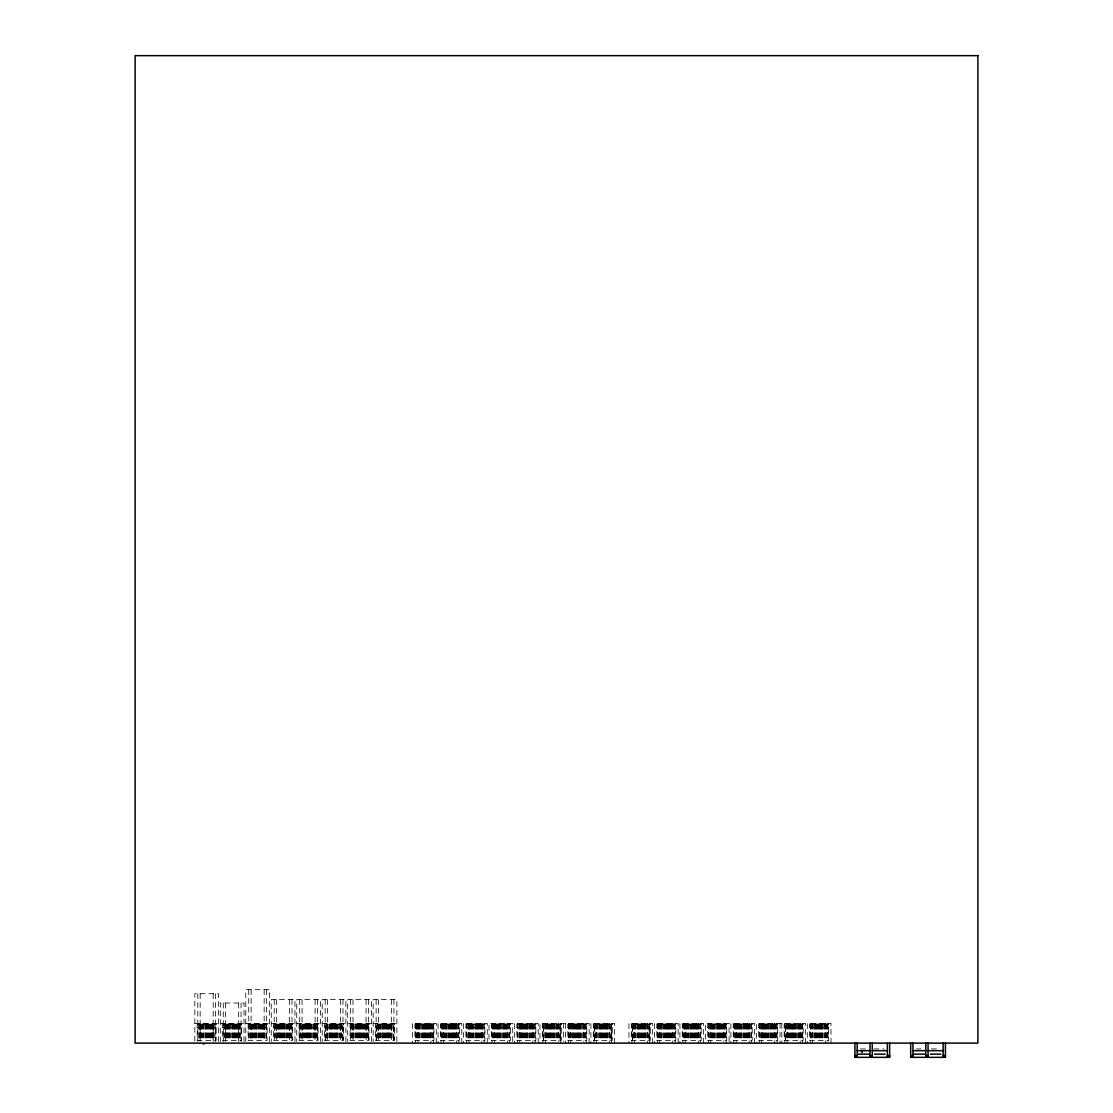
<?xml version="1.0" encoding="UTF-8"?>
<svg xmlns="http://www.w3.org/2000/svg" width="1113" height="1113" viewBox="0 0 1113 1113"><rect width="100%" height="100%" fill="white"/><g stroke="black" fill="none" stroke-linecap="round" stroke-linejoin="round"><path stroke-width="0.75" stroke-dasharray="5 3.75" d="M194.831 1023.376L218.524 1023.376M220.304 1023.376L244.011 1023.376M245.778 1023.376L269.485 1023.376M271.266 1023.376L294.959 1023.376M296.74 1023.376L320.433 1023.376M322.214 1023.376L371.394 1023.376M373.161 1023.376L396.868 1023.376M197.196 1027.619L216.159 1027.619M222.67 1027.619L241.632 1027.619M248.157 1027.619L267.106 1027.619M273.631 1027.619L292.594 1027.619M299.105 1027.619L318.068 1027.619M324.579 1027.619L343.541 1027.619M350.066 1027.619L369.015 1027.619M375.54 1027.619L394.503 1027.619M414.954 1027.619L433.917 1027.619M440.428 1027.619L459.391 1027.619M465.916 1027.619L484.865 1027.619M491.389 1027.619L510.352 1027.619M516.863 1027.619L535.826 1027.619M542.337 1027.619L561.3 1027.619M567.811 1027.619L586.774 1027.619M593.299 1027.619L612.247 1027.619M631.335 1027.619L650.298 1027.619M656.809 1027.619L675.772 1027.619M682.283 1027.619L701.246 1027.619M707.757 1027.619L726.719 1027.619M733.244 1027.619L752.193 1027.619M758.718 1027.619L777.681 1027.619M784.192 1027.619L803.155 1027.619M809.666 1027.619L828.629 1027.619M860.391 1048.933L868.404 1048.933M873.955 1048.933L884.028 1048.933M916.152 1048.933L924.166 1048.933M931.4 1048.933L939.789 1048.933M830.994 1043.118L830.994 1023.376L807.301 1023.376L807.301 1043.118M828.03 1023.376L828.03 1041.476M827.543 1024.127L827.543 1040.391M827.446 1024.127L827.446 1040.391M826.361 1024.127L826.361 1040.391M826.152 1024.127L826.152 1040.391M825.665 1023.376L825.665 1043.118M825.178 1024.127L825.178 1040.391M824.97 1024.127L824.97 1040.391M823.996 1024.127L823.996 1040.391M822.813 1024.127L822.813 1040.391M822.604 1024.127L822.604 1040.391M821.617 1024.127L821.617 1040.391M821.422 1024.127L821.422 1040.391M820.434 1024.127L820.434 1040.391M820.225 1024.127L820.225 1040.391M819.251 1024.127L819.251 1040.391M819.043 1024.127L819.043 1040.391M818.069 1024.127L818.069 1040.391M817.86 1024.127L817.86 1040.391M816.886 1024.127L816.886 1040.391M816.678 1024.127L816.678 1040.391M815.704 1024.127L815.704 1040.391M815.495 1024.127L815.495 1040.391M814.507 1024.127L814.507 1040.391M814.313 1024.127L814.313 1040.391M813.325 1024.127L813.116 1040.391M812.629 1023.376L812.629 1043.118M812.142 1024.127L812.142 1040.391M811.934 1024.127L811.934 1040.391M810.848 1024.127L810.848 1040.391M810.751 1024.127L810.751 1040.391M810.264 1023.376L810.264 1043.118M805.52 1043.118L805.52 1023.376L756.353 1023.376L756.353 1043.118M802.556 1023.376L802.556 1043.118M802.07 1024.127L802.07 1040.391M801.972 1024.127L801.972 1040.391M800.887 1024.127L800.887 1040.391M800.678 1024.127L800.678 1040.391M800.191 1023.376L800.191 1043.118M799.704 1024.127L799.704 1040.391M799.496 1024.127L799.496 1040.391M798.522 1024.127L798.522 1040.391M798.313 1024.127L798.313 1040.391M797.325 1024.127L797.325 1040.391M796.143 1024.127L796.143 1040.391M795.934 1024.127L795.934 1040.391M794.96 1024.127L794.96 1040.391M794.752 1024.127L794.752 1040.391M793.778 1024.127L793.778 1040.391M793.569 1024.127L793.569 1040.391M792.595 1024.127L792.595 1040.391M792.386 1024.127L792.386 1040.391M791.413 1024.127L791.413 1040.391M791.204 1024.127L791.204 1040.391M790.216 1024.127L790.216 1040.391M790.021 1024.127L790.021 1040.391M789.034 1024.127L789.034 1040.391M788.825 1024.127L788.825 1040.391M787.851 1024.127L787.851 1040.391M787.642 1024.127L787.642 1040.391M787.155 1023.376L787.155 1043.118M786.46 1024.127L786.668 1040.391M784.79 1023.376L784.79 1043.118M781.827 1023.376L781.827 1043.118M780.046 1023.376L780.046 1043.118M777.083 1023.376L777.083 1043.118M776.484 1024.127L776.484 1040.391M775.413 1024.127L775.413 1040.391M775.205 1024.127L775.205 1040.391M774.718 1023.376L774.718 1043.118M774.231 1024.127L774.231 1040.391M774.022 1024.127L774.022 1040.391M773.034 1024.127L773.034 1040.391M772.839 1024.127L772.839 1040.391M771.852 1024.127L771.852 1040.391M771.643 1024.127L771.643 1040.391M770.669 1024.127L770.669 1040.391M770.46 1024.127L770.46 1040.391M769.486 1024.127L769.278 1040.391M768.304 1024.127L768.304 1040.391M768.095 1024.127L768.095 1040.391M767.107 1024.127L767.107 1040.391M766.913 1024.127L766.913 1040.391M765.925 1024.127L765.925 1040.391M765.73 1024.127L765.73 1040.391M764.742 1024.127L764.742 1040.391M764.534 1024.127L764.534 1040.391M763.56 1024.127L763.56 1040.391M763.351 1024.127L763.351 1040.391M762.377 1024.127L762.377 1040.391M762.168 1024.127L762.168 1040.391M761.682 1023.376L761.682 1043.118M761.195 1024.127L761.195 1040.391M760.986 1024.127L760.986 1040.391M759.901 1024.127L759.901 1040.391M759.303 1023.376L759.303 1043.118M754.572 1043.118L754.572 1023.376L730.865 1023.376L730.865 1043.118M751.609 1023.376L751.609 1043.118M751.011 1024.127L751.122 1040.391M749.925 1024.127L749.925 1040.391M749.731 1024.127L749.731 1040.391M749.244 1023.376L749.244 1043.118M748.743 1024.127L748.743 1040.391M748.548 1024.127L748.548 1040.391M747.56 1024.127L747.56 1040.391M747.352 1024.127L747.352 1040.391M746.378 1024.127L746.378 1040.391M746.169 1024.127L746.169 1040.391M745.195 1024.127L745.195 1040.391M744.987 1024.127L744.987 1040.391M744.013 1024.127L744.013 1040.391M743.804 1024.127L743.804 1040.391M742.816 1024.127L742.816 1040.391M741.634 1024.127L741.634 1040.391M741.425 1024.127L741.425 1040.391M740.451 1024.127L740.451 1040.391M740.242 1024.127L740.242 1040.391M739.269 1024.127L739.269 1040.391M739.06 1024.127L739.06 1040.391M738.086 1024.127L738.086 1040.391M737.877 1024.127L737.877 1040.391M736.903 1024.127L736.903 1040.391M736.695 1024.127L736.695 1040.391M736.208 1023.376L736.208 1043.118M735.707 1024.127L735.707 1040.391M735.512 1024.127L735.512 1040.391M734.427 1024.127L734.316 1040.391M733.829 1023.376L733.829 1043.118M729.098 1041.476L729.098 1023.376L705.392 1023.376L705.392 1043.118M726.135 1023.376L726.135 1043.118M725.537 1024.127L725.537 1040.391M724.452 1024.127L724.452 1040.391M724.243 1024.127L724.243 1040.391M723.756 1023.376L723.756 1041.476M723.269 1024.127L723.269 1040.391M723.06 1024.127L723.06 1040.391M722.087 1024.127L722.087 1040.391M721.878 1024.127L721.878 1040.391M720.904 1024.127L720.904 1040.391M720.695 1024.127L720.695 1040.391M719.721 1024.127L719.721 1040.391M719.513 1024.127L719.513 1040.391M718.525 1024.127L718.525 1040.391M718.33 1024.127L718.33 1040.391M717.342 1024.127L717.342 1040.391M717.134 1024.127L717.134 1040.391M716.16 1024.127L716.16 1040.391M714.977 1024.127L714.977 1040.391M714.769 1024.127L714.769 1040.391M713.795 1024.127L713.795 1040.391M713.586 1024.127L713.586 1040.391M712.612 1024.127L712.612 1040.391M712.403 1024.127L712.403 1040.391M711.416 1024.127L711.416 1040.391M711.221 1024.127L711.221 1040.391M710.72 1023.376L710.72 1043.118M710.233 1024.127L710.233 1040.391M710.024 1024.127L710.024 1040.391M708.953 1024.127L708.953 1040.391M708.355 1023.376L708.355 1043.118M703.611 1043.118L703.611 1023.376L679.918 1023.376L679.918 1043.118M700.647 1023.376L700.647 1043.118M700.063 1024.127L700.063 1040.391M698.978 1024.127L698.978 1040.391M698.769 1024.127L698.769 1040.391M698.282 1023.376L698.282 1043.118M697.795 1024.127L697.795 1040.391M697.587 1024.127L697.587 1040.391M696.613 1024.127L696.613 1040.391M696.404 1024.127L696.404 1040.391M695.43 1024.127L695.43 1040.391M695.222 1024.127L695.222 1040.391M694.234 1024.127L694.234 1040.391M694.039 1024.127L694.039 1040.391M693.051 1024.127L693.051 1040.391M692.843 1024.127L692.843 1040.391M691.869 1024.127L691.869 1040.391M691.66 1024.127L691.66 1040.391M690.686 1024.127L690.686 1040.391M690.477 1024.127L690.477 1040.391M689.504 1024.127L689.504 1040.391M688.321 1024.127L688.321 1040.391M688.112 1024.127L688.112 1040.391M687.124 1024.127L687.124 1040.391M686.93 1024.127L686.93 1040.391M685.942 1024.127L685.942 1040.391M685.733 1024.127L685.733 1040.391M685.246 1023.376L685.246 1043.118M684.759 1024.127L684.759 1040.391M684.551 1024.127L684.551 1040.391M683.465 1024.127L683.465 1040.391M682.881 1023.376L682.881 1043.118M678.137 1043.118L678.137 1023.376L654.444 1023.376L654.444 1043.118M675.174 1023.376L675.174 1043.118M674.687 1024.127L674.687 1040.391M674.589 1024.127L674.589 1040.391M673.504 1024.127L673.295 1040.391M672.809 1023.376L672.809 1043.118M672.322 1024.127L672.322 1040.391M672.113 1024.127L672.113 1040.391M671.139 1024.127L671.139 1040.391M670.93 1024.127L670.93 1040.391M669.943 1024.127L669.943 1040.391M669.748 1024.127L669.748 1040.391M668.76 1024.127L668.76 1040.391M668.551 1024.127L668.551 1040.391M667.577 1024.127L667.577 1040.391M667.369 1024.127L667.369 1040.391M666.395 1024.127L666.395 1040.391M666.186 1024.127L666.186 1040.391M665.212 1024.127L665.212 1040.391M665.004 1024.127L665.004 1040.391M664.016 1024.127L664.016 1040.391M663.821 1024.127L663.821 1040.391M662.638 1024.127L662.833 1040.391M661.651 1024.127L661.651 1040.391M661.442 1024.127L661.442 1040.391M660.468 1024.127L660.468 1040.391M660.259 1024.127L660.259 1040.391M659.772 1023.376L659.772 1043.118M659.286 1024.127L659.286 1040.391M659.077 1024.127L659.077 1040.391M657.992 1024.127L657.992 1040.391M657.894 1024.127L657.894 1040.391M657.407 1023.376L657.407 1043.118M652.663 1043.118L652.663 1023.376L628.956 1023.376L628.956 1043.118M649.7 1023.376L649.7 1043.118M648.03 1024.127L648.03 1040.391M647.822 1024.127L647.822 1040.391M647.335 1023.376L647.335 1043.118M646.639 1024.127L646.639 1040.391M645.651 1024.127L645.651 1040.391M645.457 1024.127L645.457 1040.391M644.469 1024.127L644.469 1040.391M644.26 1024.127L644.26 1040.391M643.286 1024.127L643.286 1040.391M643.077 1024.127L643.077 1040.391M642.104 1024.127L642.104 1040.391M641.895 1024.127L641.895 1040.391M640.921 1024.127L640.921 1040.391M640.712 1024.127L640.712 1040.391M639.725 1024.127L639.725 1040.391M639.53 1024.127L639.53 1040.391M638.542 1024.127L638.542 1040.391M638.333 1024.127L638.333 1040.391M637.359 1024.127L637.359 1040.391M637.151 1024.127L637.151 1040.391M635.968 1024.127L635.968 1040.391M634.994 1024.127L634.994 1040.391M634.786 1024.127L634.786 1040.391M634.299 1023.376L634.299 1043.118M633.812 1024.127L633.812 1040.391M633.603 1024.127L633.603 1040.391M631.92 1023.376L631.92 1043.118M614.626 1043.118L614.626 1023.376L590.92 1023.376L590.92 1043.118M611.663 1023.376L611.663 1043.118M609.98 1024.127L609.98 1040.391M609.785 1024.127L609.785 1040.391M609.284 1023.376L609.284 1043.118M608.588 1024.127L608.797 1040.391M607.615 1024.127L607.615 1040.391M607.406 1024.127L607.406 1040.391M606.432 1024.127L606.432 1040.391M606.223 1024.127L606.223 1040.391M605.249 1024.127L605.249 1040.391M605.041 1024.127L605.041 1040.391M604.067 1024.127L604.067 1040.391M603.858 1024.127L603.858 1040.391M602.87 1024.127L602.87 1040.391M602.676 1024.127L602.676 1040.391M601.688 1024.127L601.688 1040.391M601.479 1024.127L601.479 1040.391M600.505 1024.127L600.505 1040.391M600.297 1024.127L600.297 1040.391M599.323 1024.127L599.323 1040.391M599.114 1024.127L599.114 1040.391M597.931 1024.127L598.14 1040.391M596.944 1024.127L596.944 1040.391M596.749 1024.127L596.749 1040.391M596.262 1023.376L596.262 1043.118M595.761 1024.127L595.761 1040.391M595.566 1024.127L595.566 1040.391M593.883 1023.376L593.883 1043.118M589.139 1043.118L589.139 1023.376L539.972 1023.376L539.972 1043.118M586.189 1023.376L586.189 1043.118M585.688 1024.127L585.688 1040.391M585.591 1024.127L585.591 1040.391M584.506 1024.127L584.506 1040.391M584.297 1024.127L584.297 1040.391M583.81 1023.376L583.81 1041.476M583.323 1024.127L583.323 1040.391M583.115 1024.127L583.115 1040.391M582.141 1024.127L581.932 1040.391M580.958 1024.127L580.958 1040.391M580.749 1024.127L580.749 1040.391M579.762 1024.127L579.762 1040.391M579.567 1024.127L579.567 1040.391M578.579 1024.127L578.579 1040.391M578.384 1024.127L578.384 1040.391M577.397 1024.127L577.397 1040.391M577.188 1024.127L577.188 1040.391M576.214 1024.127L576.214 1040.391M576.005 1024.127L576.005 1040.391M575.031 1024.127L575.031 1040.391M574.823 1024.127L574.823 1040.391M573.849 1024.127L573.849 1040.391M573.64 1024.127L573.64 1040.391M572.652 1024.127L572.652 1040.391M572.458 1024.127L572.458 1040.391M571.47 1024.127L571.275 1040.391M570.774 1023.376L570.774 1043.118M570.287 1024.127L570.287 1040.391M570.079 1024.127L570.079 1040.391M569.007 1024.127L569.007 1040.391M568.896 1024.127L568.896 1040.391M568.409 1023.376L568.409 1043.118M565.446 1023.376L565.446 1043.118M563.665 1023.376L563.665 1041.476M560.702 1023.376L560.702 1043.118M559.032 1024.127L559.032 1040.391M558.823 1024.127L558.823 1040.391M558.336 1023.376L558.336 1041.476M557.85 1024.127L557.85 1040.391M557.641 1024.127L557.641 1040.391M556.667 1024.127L556.667 1040.391M556.458 1024.127L556.458 1040.391M555.276 1024.127L555.276 1040.391M554.288 1024.127L554.288 1040.391M554.093 1024.127L554.093 1040.391M553.105 1024.127L553.105 1040.391M552.897 1024.127L552.897 1040.391M551.923 1024.127L551.923 1040.391M551.714 1024.127L551.714 1040.391M550.74 1024.127L550.74 1040.391M550.532 1024.127L550.532 1040.391M549.558 1024.127L549.558 1040.391M549.349 1024.127L549.349 1040.391M548.361 1024.127L548.361 1040.391M548.166 1024.127L548.166 1040.391M547.179 1024.127L547.179 1040.391M546.97 1024.127L546.97 1040.391M545.996 1024.127L545.996 1040.391M545.787 1024.127L545.787 1040.391M545.3 1023.376L545.3 1043.118M544.605 1024.127L544.814 1040.391M542.935 1023.376L542.935 1043.118M538.191 1043.118L538.191 1023.376L514.498 1023.376L514.498 1043.118M535.228 1023.376L535.228 1043.118M534.643 1024.127L534.741 1040.391M533.558 1024.127L533.558 1040.391M533.35 1024.127L533.35 1040.391M532.863 1023.376L532.863 1043.118M532.376 1024.127L532.376 1040.391M532.167 1024.127L532.167 1040.391M531.179 1024.127L531.179 1040.391M530.984 1024.127L530.984 1040.391M529.997 1024.127L529.997 1040.391M529.788 1024.127L529.788 1040.391M528.605 1024.127L528.814 1040.391M527.632 1024.127L527.632 1040.391M527.423 1024.127L527.423 1040.391M526.449 1024.127L526.449 1040.391M526.24 1024.127L526.24 1040.391M525.266 1024.127L525.266 1040.391M525.058 1024.127L525.058 1040.391M524.07 1024.127L524.07 1040.391M523.875 1024.127L523.875 1040.391M522.887 1024.127L522.887 1040.391M522.679 1024.127L522.679 1040.391M521.705 1024.127L521.705 1040.391M521.496 1024.127L521.496 1040.391M520.522 1024.127L520.522 1040.391M520.314 1024.127L520.314 1040.391M519.827 1023.376L519.827 1043.118M519.34 1024.127L519.34 1040.391M519.131 1024.127L519.131 1040.391M517.948 1024.127L517.948 1040.391M517.462 1023.376L517.462 1043.118M512.717 1041.476L512.717 1023.376L489.01 1023.376L489.01 1043.118M509.754 1023.376L509.754 1043.118M509.267 1024.127L509.267 1040.391M508.085 1024.127L508.085 1040.391M507.876 1024.127L507.876 1040.391M507.389 1023.376L507.389 1043.118M506.888 1024.127L506.888 1040.391M506.693 1024.127L506.693 1040.391M505.705 1024.127L505.705 1040.391M505.497 1024.127L505.497 1040.391M504.523 1024.127L504.523 1040.391M504.314 1024.127L504.314 1040.391M503.34 1024.127L503.34 1040.391M503.132 1024.127L503.132 1040.391M502.158 1024.127L502.158 1040.391M500.975 1024.127L500.975 1040.391M500.767 1024.127L500.767 1040.391M499.779 1024.127L499.779 1040.391M499.584 1024.127L499.584 1040.391M498.596 1024.127L498.596 1040.391M498.387 1024.127L498.387 1040.391M497.414 1024.127L497.414 1040.391M497.205 1024.127L497.205 1040.391M496.231 1024.127L496.231 1040.391M496.022 1024.127L496.022 1040.391M495.048 1024.127L495.048 1040.391M494.84 1024.127L494.84 1040.391M494.353 1023.376L494.353 1043.118M493.852 1024.127L493.852 1040.391M493.657 1024.127L493.657 1040.391M492.572 1024.127L492.572 1040.391M491.974 1023.376L491.974 1043.118M487.244 1043.118L487.244 1023.376L463.537 1023.376L463.537 1043.118M484.28 1023.376L484.28 1043.118M483.682 1024.127L483.682 1040.391M482.597 1024.127L482.597 1040.391M482.402 1024.127L482.402 1040.391M481.901 1023.376L481.901 1043.118M481.414 1024.127L481.414 1040.391M481.206 1024.127L481.206 1040.391M480.232 1024.127L480.232 1040.391M480.023 1024.127L480.023 1040.391M479.049 1024.127L479.049 1040.391M478.84 1024.127L478.84 1040.391M477.867 1024.127L477.867 1040.391M477.658 1024.127L477.658 1040.391M476.67 1024.127L476.67 1040.391M476.475 1024.127L476.475 1040.391M475.488 1024.127L475.488 1040.391M475.293 1024.127L475.293 1040.391M474.096 1024.127L474.096 1040.391M473.122 1024.127L473.122 1040.391M472.914 1024.127L472.914 1040.391M471.94 1024.127L471.94 1040.391M471.731 1024.127L471.731 1040.391M470.757 1024.127L470.757 1040.391M470.549 1024.127L470.549 1040.391M469.561 1024.127L469.561 1040.391M469.366 1024.127L469.366 1040.391M468.865 1023.376L468.865 1043.118M468.378 1024.127L468.378 1040.391M468.17 1024.127L468.17 1040.391M467.098 1024.127L467.098 1040.391M466.5 1023.376L466.5 1043.118M461.756 1043.118L461.756 1023.376L438.063 1023.376L438.063 1043.118M458.806 1023.376L458.806 1043.118M458.306 1024.127L458.306 1040.391M457.123 1024.127L457.123 1040.391M456.914 1024.127L456.914 1040.391M456.427 1023.376L456.427 1043.118M455.94 1024.127L455.94 1040.391M455.732 1024.127L455.732 1040.391M454.758 1024.127L454.758 1040.391M454.549 1024.127L454.549 1040.391M453.575 1024.127L453.575 1040.391M453.367 1024.127L453.367 1040.391M452.379 1024.127L452.379 1040.391M452.184 1024.127L452.184 1040.391M451.196 1024.127L451.196 1040.391M450.988 1024.127L450.988 1040.391M450.014 1024.127L450.014 1040.391M449.805 1024.127L449.805 1040.391M448.831 1024.127L448.831 1040.391M448.622 1024.127L448.622 1040.391M447.649 1024.127L447.649 1040.391M446.466 1024.127L446.466 1040.391M446.257 1024.127L446.257 1040.391M445.27 1024.127L445.27 1040.391M445.075 1024.127L445.075 1040.391M444.087 1024.127L444.087 1040.391M443.878 1024.127L443.878 1040.391M443.391 1023.376L443.391 1043.118M442.904 1024.127L442.904 1040.391M442.696 1024.127L442.696 1040.391M441.624 1024.127L441.513 1040.391M441.026 1023.376L441.026 1043.118M436.282 1043.118L436.282 1023.376L412.589 1023.376L412.589 1043.118M433.319 1023.376L433.319 1043.118M432.832 1024.127L432.832 1040.391M432.734 1024.127L432.734 1040.391M431.441 1024.127L431.441 1040.391M430.954 1023.376L430.954 1043.118M430.467 1024.127L430.467 1040.391M430.258 1024.127L430.258 1040.391M429.284 1024.127L429.284 1040.391M429.075 1024.127L429.075 1040.391M428.088 1024.127L428.088 1040.391M427.893 1024.127L427.893 1040.391M426.905 1024.127L426.905 1040.391M426.696 1024.127L426.696 1040.391M425.723 1024.127L425.723 1040.391M425.514 1024.127L425.514 1040.391M424.54 1024.127L424.54 1040.391M424.331 1024.127L424.331 1040.391M423.357 1024.127L423.357 1040.391M423.149 1024.127L423.149 1040.391M422.175 1024.127L422.175 1040.391M421.966 1024.127L421.966 1040.391M420.784 1024.127L420.978 1040.391M419.796 1024.127L419.796 1040.391M419.587 1024.127L419.587 1040.391M418.613 1024.127L418.613 1040.391M418.405 1024.127L418.405 1040.391M417.918 1023.376L417.918 1043.118M417.431 1024.127L417.431 1040.391M417.222 1024.127L417.222 1040.391M416.137 1024.127L416.137 1040.391M416.039 1024.127L416.039 1040.391M415.552 1023.376L415.552 1043.118M396.868 1041.476L396.868 999.557L373.161 999.557L373.161 1041.476M393.905 999.557L393.905 1041.476M392.235 1024.127L392.026 1040.391M391.539 999.557L391.539 1041.476M391.039 1024.127L391.039 1040.391M390.844 1024.127L390.844 1040.391M389.856 1024.127L389.856 1040.391M389.647 1024.127L389.647 1040.391M388.674 1024.127L388.674 1040.391M388.465 1024.127L388.465 1040.391M387.491 1024.127L387.491 1040.391M387.282 1024.127L387.282 1040.391M386.308 1024.127L386.308 1040.391M386.1 1024.127L386.1 1040.391M385.126 1024.127L385.126 1040.391M384.917 1024.127L384.917 1040.391M383.929 1024.127L383.929 1040.391M383.735 1024.127L383.735 1040.391M382.747 1024.127L382.747 1040.391M382.538 1024.127L382.538 1040.391M381.564 1024.127L381.356 1040.391M380.382 1024.127L380.382 1040.391M380.173 1024.127L380.173 1040.391M379.199 1024.127L379.199 1040.391M378.99 1024.127L378.99 1040.391M378.503 999.557L378.503 1041.476M378.003 1024.127L378.003 1040.391M377.808 1024.127L377.808 1040.391M376.124 999.557L376.124 1041.476M371.394 1041.476L371.394 999.557L347.687 999.557L347.687 1041.476M368.431 999.557L368.431 1041.476M367.944 1024.127L367.944 1040.391M367.833 1024.127L367.833 1040.391M366.747 1024.127L366.747 1040.391M366.553 1024.127L366.553 1040.391M366.052 999.557L366.052 1041.476M365.565 1024.127L365.356 1040.391M364.382 1024.127L364.382 1040.391M364.174 1024.127L364.174 1040.391M363.2 1024.127L363.2 1040.391M362.991 1024.127L362.991 1040.391M362.017 1024.127L362.017 1040.391M361.808 1024.127L361.808 1040.391M360.821 1024.127L360.821 1040.391M360.626 1024.127L360.626 1040.391M359.638 1024.127L359.638 1040.391M359.443 1024.127L359.443 1040.391M358.456 1024.127L358.456 1040.391M358.247 1024.127L358.247 1040.391M357.273 1024.127L357.273 1040.391M357.064 1024.127L357.064 1040.391M356.09 1024.127L356.09 1040.391M355.882 1024.127L355.882 1040.391M354.908 1024.127L354.908 1040.391M353.711 1024.127L353.711 1040.391M353.517 1024.127L353.517 1040.391M353.016 999.557L353.016 1041.476M352.529 1024.127L352.529 1040.391M352.334 1024.127L352.334 1040.391M351.249 1024.127L351.249 1040.391M351.138 1024.127L351.138 1040.391M350.651 999.557L350.651 1041.476M345.906 1041.476L345.906 999.557L322.214 999.557L322.214 1041.476M342.957 999.557L342.957 1041.476M341.274 1024.127L341.274 1040.391M341.065 1024.127L341.065 1040.391M340.578 999.557L340.578 1041.476M340.091 1024.127L340.091 1040.391M339.882 1024.127L339.882 1040.391M338.7 1024.127L338.909 1040.391M337.726 1024.127L337.726 1040.391M337.517 1024.127L337.517 1040.391M336.529 1024.127L336.529 1040.391M336.335 1024.127L336.335 1040.391M335.347 1024.127L335.347 1040.391M335.138 1024.127L335.138 1040.391M334.164 1024.127L334.164 1040.391M333.956 1024.127L333.956 1040.391M332.982 1024.127L332.982 1040.391M332.773 1024.127L332.773 1040.391M331.799 1024.127L331.799 1040.391M331.591 1024.127L331.591 1040.391M330.617 1024.127L330.617 1040.391M330.408 1024.127L330.408 1040.391M329.42 1024.127L329.42 1040.391M329.225 1024.127L329.225 1040.391M328.029 1024.127L328.029 1040.391M327.542 999.557L327.542 1041.476M327.055 1024.127L327.055 1040.391M326.846 1024.127L326.846 1040.391M325.177 999.557L325.177 1041.476M320.433 1041.476L320.433 999.557L296.74 999.557L296.74 1041.476M317.469 999.557L317.469 1041.476M316.982 1024.127L316.982 1040.391M316.885 1024.127L316.885 1040.391M315.8 1024.127L315.8 1040.391M315.591 1024.127L315.591 1040.391M315.104 999.557L315.104 1041.476M314.617 1024.127L314.617 1040.391M314.409 1024.127L314.409 1040.391M313.435 1024.127L313.435 1040.391M313.226 1024.127L313.226 1040.391M312.043 1024.127L312.238 1040.391M311.056 1024.127L311.056 1040.391M310.847 1024.127L310.847 1040.391M309.873 1024.127L309.873 1040.391M309.664 1024.127L309.664 1040.391M308.691 1024.127L308.691 1040.391M308.482 1024.127L308.482 1040.391M307.508 1024.127L307.508 1040.391M307.299 1024.127L307.299 1040.391M306.325 1024.127L306.325 1040.391M306.117 1024.127L306.117 1040.391M305.129 1024.127L305.129 1040.391M304.934 1024.127L304.934 1040.391M303.946 1024.127L303.946 1040.391M303.738 1024.127L303.738 1040.391M302.764 1024.127L302.764 1040.391M302.555 1024.127L302.555 1040.391M302.068 999.557L302.068 1041.476M301.581 1024.127L301.581 1040.391M300.287 1024.127L300.287 1040.391M300.19 1024.127L300.19 1040.391M299.703 999.557L299.703 1041.476M294.959 1041.476L294.959 999.557L271.266 999.557L271.266 1041.476M291.996 999.557L291.996 1041.476M291.411 1024.127L291.509 1040.391M290.326 1024.127L290.326 1040.391M290.117 1024.127L290.117 1040.391M289.63 999.557L289.63 1041.476M289.143 1024.127L289.143 1040.391M288.935 1024.127L288.935 1040.391M287.947 1024.127L287.947 1040.391M287.752 1024.127L287.752 1040.391M286.764 1024.127L286.764 1040.391M286.556 1024.127L286.556 1040.391M285.373 1024.127L285.582 1040.391M284.399 1024.127L284.399 1040.391M284.191 1024.127L284.191 1040.391M283.217 1024.127L283.217 1040.391M283.008 1024.127L283.008 1040.391M282.034 1024.127L282.034 1040.391M281.826 1024.127L281.826 1040.391M280.838 1024.127L280.838 1040.391M280.643 1024.127L280.643 1040.391M279.655 1024.127L279.655 1040.391M279.446 1024.127L279.446 1040.391M278.473 1024.127L278.473 1040.391M278.264 1024.127L278.264 1040.391M277.29 1024.127L277.29 1040.391M277.081 1024.127L277.081 1040.391M276.594 999.557L276.594 1041.476M276.107 1024.127L276.107 1040.391M275.899 1024.127L275.899 1040.391M274.814 1024.127L274.716 1040.391M274.229 999.557L274.229 1041.476M269.485 1041.476L269.485 989.68L245.778 989.68L245.778 1041.476M266.522 989.68L266.522 1041.476M266.035 1024.127L266.035 1040.391M264.852 1024.127L264.852 1040.391M264.644 1024.127L264.644 1040.391M264.157 989.68L264.157 1041.476M263.656 1024.127L263.656 1040.391M263.461 1024.127L263.461 1040.391M262.473 1024.127L262.473 1040.391M262.265 1024.127L262.265 1040.391M261.291 1024.127L261.291 1040.391M261.082 1024.127L261.082 1040.391M260.108 1024.127L260.108 1040.391M259.899 1024.127L259.899 1040.391M258.926 1024.127L258.926 1040.391M258.717 1024.127L258.717 1040.391M257.729 1024.127L257.729 1040.391M256.547 1024.127L256.547 1040.391M256.352 1024.127L256.352 1040.391M255.364 1024.127L255.364 1040.391M255.155 1024.127L255.155 1040.391M254.181 1024.127L254.181 1040.391M253.973 1024.127L253.973 1040.391M252.999 1024.127L252.999 1040.391M252.79 1024.127L252.79 1040.391M251.816 1024.127L251.816 1040.391M251.608 1024.127L251.608 1040.391M251.121 989.68L251.121 1041.476M250.62 1024.127L250.62 1040.391M250.425 1024.127L250.425 1040.391M249.34 1024.127L249.34 1040.391M248.742 989.68L248.742 1041.476M244.011 1041.476L244.011 1003.036L220.304 1003.036L220.304 1041.476M241.048 1003.036L241.048 1041.476M240.547 1024.127L240.45 1040.391M239.365 1024.127L239.365 1040.391M239.17 1024.127L239.17 1040.391M238.669 1003.036L238.669 1041.476M238.182 1024.127L238.182 1040.391M237.973 1024.127L237.973 1040.391M236.999 1024.127L236.999 1040.391M236.791 1024.127L236.791 1040.391M235.817 1024.127L235.817 1040.391M235.608 1024.127L235.608 1040.391M234.634 1024.127L234.634 1040.391M234.426 1024.127L234.426 1040.391M233.438 1024.127L233.438 1040.391M233.243 1024.127L233.243 1040.391M232.255 1024.127L232.255 1040.391M232.047 1024.127L232.047 1040.391M230.864 1024.127L230.864 1040.391M229.89 1024.127L229.89 1040.391M229.681 1024.127L229.681 1040.391M228.708 1024.127L228.708 1040.391M228.499 1024.127L228.499 1040.391M227.525 1024.127L227.525 1040.391M227.316 1024.127L227.316 1040.391M226.329 1024.127L226.329 1040.391M226.134 1024.127L226.134 1040.391M225.633 1003.036L225.633 1041.476M225.146 1024.127L225.146 1040.391M224.937 1024.127L224.937 1040.391M223.866 1024.127L223.866 1040.391M223.268 1003.036L223.268 1041.476M218.524 1041.476L218.524 993.742L194.831 993.742L194.831 1041.476M215.56 993.742L215.56 1041.476M215.073 1024.127L215.073 1040.391M213.891 1024.127L213.891 1040.391M213.682 1024.127L213.682 1040.391M213.195 993.742L213.195 1041.476M212.708 1024.127L212.708 1040.391M212.5 1024.127L212.5 1040.391M211.526 1024.127L211.526 1040.391M211.317 1024.127L211.317 1040.391M210.343 1024.127L210.343 1040.391M210.134 1024.127L210.134 1040.391M209.147 1024.127L209.147 1040.391M208.952 1024.127L208.952 1040.391M207.964 1024.127L207.964 1040.391M207.755 1024.127L207.755 1040.391M206.781 1024.127L206.781 1040.391M206.573 1024.127L206.573 1040.391M205.599 1024.127L205.599 1040.391M205.39 1024.127L205.39 1040.391M204.208 1024.127L204.208 1040.391M203.234 1024.127L203.234 1040.391M203.025 1024.127L203.025 1040.391M202.037 1024.127L202.037 1040.391M201.843 1024.127L201.843 1040.391M200.855 1024.127L200.855 1040.391M200.646 1024.127L200.646 1040.391M200.159 993.742L200.159 1041.476M199.672 1024.127L199.672 1040.391M199.464 1024.127L199.464 1040.391M198.378 1024.127L198.281 1040.391M197.794 993.742L197.794 1041.476M216.159 1024.127L197.196 1024.127L197.196 1040.391L216.159 1040.391L216.159 1024.127M241.632 1024.127L222.67 1024.127L222.67 1040.391L241.632 1040.391L241.632 1024.127M267.106 1024.127L248.157 1024.127L248.157 1040.391L267.106 1040.391L267.106 1024.127M292.594 1024.127L273.631 1024.127L273.631 1040.391L292.594 1040.391L292.594 1024.127M318.068 1024.127L299.105 1024.127L299.105 1040.391L318.068 1040.391L318.068 1024.127M343.541 1024.127L324.579 1024.127L324.579 1040.391L343.541 1040.391L343.541 1024.127M369.015 1024.127L350.066 1024.127L350.066 1040.391L369.015 1040.391L369.015 1024.127M394.503 1024.127L375.54 1024.127L375.54 1040.391L394.503 1040.391L394.503 1024.127M433.917 1024.127L414.954 1024.127L414.954 1040.391L433.917 1040.391L433.917 1024.127M459.391 1024.127L440.428 1024.127L440.428 1040.391L459.391 1040.391L459.391 1024.127M484.865 1024.127L465.916 1024.127L465.916 1040.391L484.865 1040.391L484.865 1024.127M510.352 1024.127L491.389 1024.127L491.389 1040.391L510.352 1040.391L510.352 1024.127M535.826 1024.127L516.863 1024.127L516.863 1040.391L535.826 1040.391L535.826 1024.127M561.3 1024.127L542.337 1024.127L542.337 1040.391L561.3 1040.391L561.3 1024.127M586.774 1024.127L567.811 1024.127L567.811 1040.391L586.774 1040.391L586.774 1024.127M612.247 1024.127L593.299 1024.127L593.299 1040.391L612.247 1040.391L612.247 1024.127M650.298 1024.127L631.335 1024.127L631.335 1040.391L650.298 1040.391L650.298 1024.127M675.772 1024.127L656.809 1024.127L656.809 1040.391L675.772 1040.391L675.772 1024.127M701.246 1024.127L682.283 1024.127L682.283 1040.391L701.246 1040.391L701.246 1024.127M726.719 1024.127L707.757 1024.127L707.757 1040.391L726.719 1040.391L726.719 1024.127M752.193 1024.127L733.244 1024.127L733.244 1040.391L752.193 1040.391L752.193 1024.127M777.681 1024.127L758.718 1024.127L758.718 1040.391L777.681 1040.391L777.681 1024.127M803.155 1024.127L784.192 1024.127L784.192 1040.391L803.155 1040.391L803.155 1024.127M828.629 1024.127L809.666 1024.127L809.666 1040.391L828.629 1040.391L828.629 1024.127M785.375 1040.391L785.375 1024.127L785.277 1040.391M649.213 1040.391L649.213 1024.127L649.102 1040.391M632.518 1040.391L632.518 1024.127L632.421 1040.391M611.176 1040.391L611.176 1024.127L611.065 1040.391M594.481 1040.391L594.481 1024.127L594.37 1040.391M560.215 1040.391L560.215 1024.127L560.117 1040.391M543.52 1040.391L543.52 1024.127L543.422 1040.391M393.418 1040.391L393.418 1024.127L393.306 1040.391M376.723 1040.391L376.723 1024.127L376.625 1040.391M342.456 1040.391L342.456 1024.127L342.359 1040.391M325.775 1040.391L325.775 1024.127L325.664 1040.391"/><path stroke-width="1.5" d="M203.025 1043.883L204.208 1043.883M857.177 1050.672L870.018 1050.672M872.272 1050.672L887.381 1050.672M912.938 1050.672L925.779 1050.672M928.047 1050.672L943.142 1050.672M861.476 1052.119L862.492 1052.119M858.304 1054.15L868.877 1054.15M874.54 1054.15L885.113 1054.15M914.065 1054.15L924.639 1054.15M930.301 1054.15L940.875 1054.15M854.909 1055.611L857.177 1055.611M870.018 1055.611L872.272 1055.611M887.381 1055.611L889.649 1055.611M910.671 1055.611L912.938 1055.611M925.779 1055.611L928.047 1055.611M943.142 1055.611L945.41 1055.611M854.909 1056.293L857.177 1056.293M870.018 1056.293L872.272 1056.293M887.381 1056.293L889.649 1056.293M910.671 1056.293L912.938 1056.293M925.779 1056.293L928.047 1056.293M943.142 1056.293L945.41 1056.293M854.909 1056.96L857.177 1056.96M870.018 1056.96L872.272 1056.96M887.381 1056.96L889.649 1056.96M910.671 1056.96L912.938 1056.96M925.779 1056.96L928.047 1056.96M943.142 1056.96L945.41 1056.96M945.41 1043.118L945.41 1057.35L910.671 1057.35L910.671 1043.118M943.142 1043.118L943.142 1057.35M928.047 1043.118L928.047 1057.35M925.779 1043.118L925.779 1057.35M912.938 1043.118L912.938 1057.35M889.649 1043.118L889.649 1057.35L854.909 1057.35L854.909 1043.118M887.381 1043.118L887.381 1057.35M872.272 1043.118L872.272 1057.35M870.018 1043.118L870.018 1057.35M857.177 1043.118L857.177 1057.35M977.882 55.65L135.118 55.65L135.118 1043.118L977.882 1043.118L977.882 55.65"/></g></svg>
